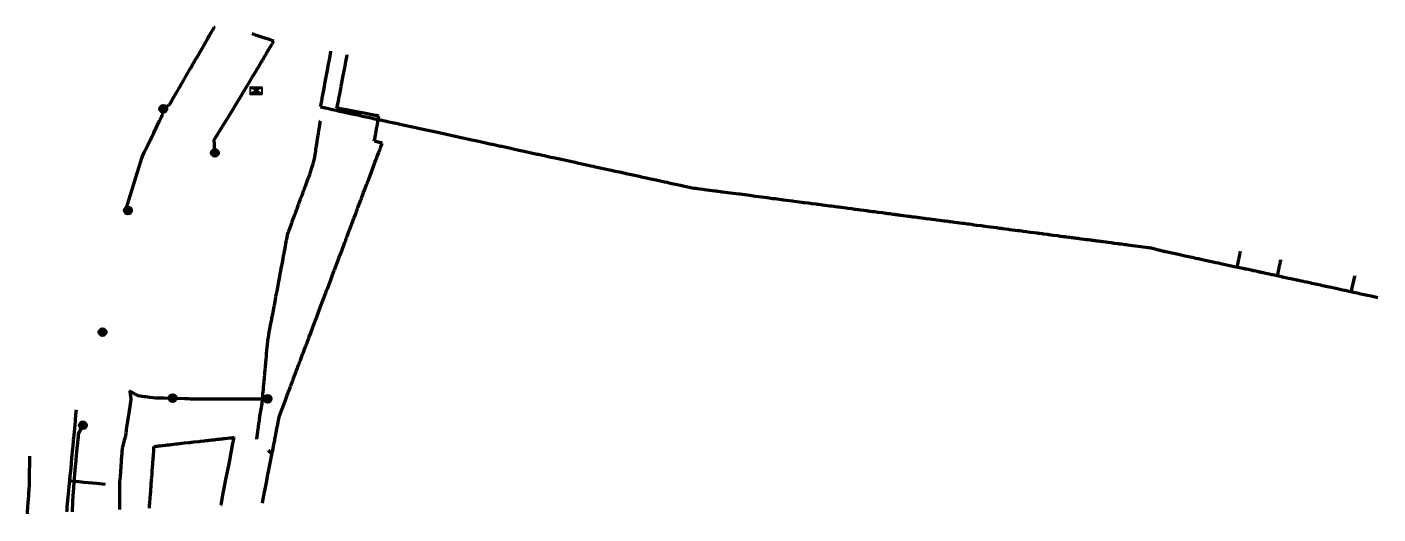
# Model space of a CAD drawing. Header units: metres. Extents: x 602525 to 604860, y 1147567 to 1148012.
# Drawn here: x 602525.4 to 602948.7, y 1147746.6 to 1147898.9 of the extents above; entities that cross this region are included whole.
import ezdxf

# ---------------------------------------------------------------- set-up
doc = ezdxf.new("R2010")
doc.units = ezdxf.units.M
doc.header["$MEASUREMENT"] = 0
doc.linetypes.add('DGN Style 5', pattern=[91.104827, 39.044926, -52.059901])
doc.linetypes.add('DGN Style 7', pattern=[260.299505, 117.134777, -52.059901, 39.044926, -52.059901])
for name, color, linetype, lineweight in [('TF_E_---_Mast-_2', 1, 'Continuous', 40), ('TF_E_---_Skab-_2', 1, 'Continuous', 40), ('TF_E_LS-_Kabl-_2', 1, 'DGN Style 7', 70), ('TF_K_RGN_Ledn-_2', 3, 'DGN Style 5', 70), ('TF_K_RGN_Ledn-_300_2', 3, 'Continuous', 70), ('TF_T_---_Kabl-_2', 5, 'DGN Style 5', 70)]:
    doc.layers.add(name, color=color, linetype=linetype, lineweight=lineweight)

# ---------------------------------------------------------------- blocks, each defined once
blk = doc.blocks.new('ELMAST')
at = {"layer": 'TF_E_---_Mast-_2', "flags": 128}
for points in [[(-1.2, 0.295071), (-1.2, 0), (-1.2, -0.295071)], [(-1.05, 0.651588), (-1.05, 0), (-1.05, -0.651588)], [(-0.9, 0.846798), (-0.9, 0), (-0.9, -0.846798)], [(-0.75, 0.982124), (-0.75, 0), (-0.75, -0.982124)], [(-0.6, 1.080309), (-0.6, 0), (-0.6, -1.080309)], [(-0.45, 1.150898), (-0.45, 0), (-0.45, -1.150898)], [(-0.3, 1.198777), (-0.3, 0), (-0.3, -1.198777)], [(-0.15, 1.226608), (-0.15, 0), (-0.15, -1.226608)], [(0, 1.235745), (0, 0), (0, -1.235745)], [(0.15, 1.226608), (0.15, 0), (0.15, -1.226608)], [(0.3, 1.198777), (0.3, 0), (0.3, -1.198777)], [(0.45, 1.150898), (0.45, 0), (0.45, -1.150898)], [(0.6, 1.080309), (0.6, 0), (0.6, -1.080309)], [(0.75, 0.982124), (0.75, 0), (0.75, -0.982124)], [(0.9, 0.846798), (0.9, 0), (0.9, -0.846798)], [(1.05, 0.651588), (1.05, 0), (1.05, -0.651588)], [(1.2, 0.295071), (1.2, 0), (1.2, -0.295071)]]:
    blk.add_lwpolyline(points, dxfattribs=at)
at = {"layer": 'TF_E_---_Mast-_2'}
blk.add_circle((0, 0), 1.235745, dxfattribs=at)
blk = doc.blocks.new('ESKAB')
at = {"layer": 'TF_E_---_Skab-_2'}
for p, q in [((-1.89878, 1.117269), (-1.89878, -1.090731)), ((1.87722, -1.090731), (1.87722, 1.117269))]:
    blk.add_line(p, q, dxfattribs=at)
at = {"layer": 'TF_E_---_Skab-_2', "flags": 128}
for points in [[(-1.81078, 1.117269), (-1.81078, 1.065811)], [(-1.66078, 1.117269), (-1.66078, 0.978099)], [(-1.51078, 1.117269), (-1.51078, 0.890388)], [(-1.36078, 1.117269), (-1.36078, 0.802676)], [(-1.21078, 1.117269), (-1.21078, 0.714964)], [(-1.06078, 1.117269), (-1.06078, 0.627252)], [(-0.91078, 1.117269), (-0.91078, 0.53954)], [(-0.76078, 1.117269), (-0.76078, 0.451828)], [(-0.61078, 1.117269), (-0.61078, 0.364116)], [(-0.46078, 1.117269), (-0.46078, 0.276404)], [(-0.31078, 1.117269), (-0.31078, 0.188693)], [(-0.16078, 1.117269), (-0.16078, 0.100981)], [(-0.01078, 1.117269), (-0.01078, 0.013269)], [(-0.01078, -1.090731), (-0.01078, 0.013269)], [(0.13922, 1.117269), (0.13922, 0.100981)], [(0.28922, 1.117269), (0.28922, 0.188693)], [(0.43922, 1.117269), (0.43922, 0.276404)], [(0.58922, 1.117269), (0.58922, 0.364116)], [(0.73922, 1.117269), (0.73922, 0.451828)], [(0.88922, 1.117269), (0.88922, 0.53954)], [(1.03922, 1.117269), (1.03922, 0.627252)], [(1.18922, 1.117269), (1.18922, 0.714964)], [(1.33922, 1.117269), (1.33922, 0.802676)], [(1.48922, 1.117269), (1.48922, 0.890388)], [(1.63922, 1.117269), (1.63922, 0.978099)], [(1.78922, 1.117269), (1.78922, 1.065811)], [(-1.81078, -1.090731), (-1.81078, -1.039273)], [(-1.66078, -1.090731), (-1.66078, -0.951562)], [(-1.51078, -1.090731), (-1.51078, -0.86385)], [(-1.36078, -1.090731), (-1.36078, -0.776138)], [(-1.21078, -1.090731), (-1.21078, -0.688426)], [(-1.06078, -1.090731), (-1.06078, -0.600714)], [(-0.91078, -1.090731), (-0.91078, -0.513002)], [(-0.76078, -1.090731), (-0.76078, -0.42529)], [(-0.61078, -1.090731), (-0.61078, -0.337579)], [(-0.46078, -1.090731), (-0.46078, -0.249867)], [(-0.31078, -1.090731), (-0.31078, -0.162155)], [(-0.16078, -1.090731), (-0.16078, -0.074443)], [(0.13922, -1.090731), (0.13922, -0.074443)], [(0.28922, -1.090731), (0.28922, -0.162155)], [(0.43922, -1.090731), (0.43922, -0.249867)], [(0.58922, -1.090731), (0.58922, -0.337579)], [(0.73922, -1.090731), (0.73922, -0.42529)], [(0.88922, -1.090731), (0.88922, -0.513002)], [(1.03922, -1.090731), (1.03922, -0.600714)], [(1.18922, -1.090731), (1.18922, -0.688426)], [(1.33922, -1.090731), (1.33922, -0.776138)], [(1.48922, -1.090731), (1.48922, -0.86385)], [(1.63922, -1.090731), (1.63922, -0.951562)], [(1.78922, -1.090731), (1.78922, -1.039273)]]:
    blk.add_lwpolyline(points, dxfattribs=at)
at = {"layer": 'TF_E_---_Skab-_2'}
for points in [[(1.87722, 1.117269), (-0.01078, 0.013269), (-1.89878, 1.117269)], [(1.87722, -1.090731), (-0.01078, 0.013269), (-1.89878, -1.090731)]]:
    blk.add_3dface(points, dxfattribs=at)

msp = doc.modelspace()

# ---------------------------------------------------------------- linework, layer by layer
at = {"layer": 'TF_E_LS-_Kabl-_2'}
for points in [[(602568.06, 1147873.34, 45.142989), (602568.43, 1147873.6, 45.12), (602568.45, 1147873.61, 45.12), (602568.47, 1147873.63, 45.12), (602569.73, 1147874.5, 45.29), (602570.09, 1147874.74, 45.28), (602570.10774, 1147874.758111, 45.283589), (602570.62, 1147875.64, 45.24), (602570.8, 1147875.95, 45.22), (602571.95, 1147877.95, 45.08), (602572.14, 1147878.27, 45.07), (602572.18, 1147878.33, 45.07), (602573.14, 1147880, 45.09), (602573.49, 1147880.6, 45.05), (602574.28, 1147881.97, 44.97), (602575.27, 1147883.68, 44.92), (602576.09, 1147885.1, 44.87), (602576.51, 1147885.81, 44.87), (602576.58, 1147885.93, 44.86), (602577.36, 1147887.28, 44.81), (602577.75, 1147887.95, 44.75), (602577.91, 1147888.23, 44.73), (602578.01, 1147888.41, 44.73), (602578.21, 1147888.76, 44.71), (602578.98, 1147890.07, 44.68), (602579.44, 1147890.87, 44.66), (602579.61, 1147891.16, 44.64), (602580.53, 1147892.77, 44.57), (602581.14, 1147893.82, 44.54), (602581.5, 1147894.43, 44.51), (602581.98, 1147895.26, 44.49), (602582.1, 1147895.47, 44.47), (602582.49, 1147896.14, 44.43), (602583.13, 1147897.25, 44.34), (602583.59, 1147898.04, 44.33), (602583.95, 1147898.66, 44.32), (602584.051114, 1147898.843452, 44.278966), (602584.38, 1147898.92, 44.25)], [(602598.61, 1147895.83, 37.843725), (602598.29, 1147895.95, 43.95), (602598.07, 1147896.02, 43.97), (602597.74, 1147896.14, 43.95), (602597.53, 1147896.22, 43.9), (602596.64, 1147896.54, 43.87), (602596.5, 1147896.6, 43.87), (602595.96, 1147896.79, 43.88)], [(602584.17, 1147859.62, 44.872149), (602584.16, 1147859.83, 44.83), (602584.15, 1147860.22, 44.82), (602584.12, 1147861.38, 44.81), (602584.1, 1147862.26, 44.81), (602584.055728, 1147863.681948, 44.79257), (602584.57, 1147864.51, 44.77), (602586.74, 1147868.05, 44.7), (602586.87, 1147868.27, 44.69), (602587.05, 1147868.56, 44.68), (602588.59, 1147871.07, 44.61), (602589.93, 1147873.26, 44.57), (602590.7, 1147874.51, 44.53), (602592.77, 1147877.89, 44.45), (602593.01, 1147878.28, 44.45), (602593.05, 1147878.35, 44.45), (602593.26, 1147878.7, 44.45), (602594.41, 1147880.58, 44.43), (602594.519148, 1147880.747092, 44.435437), (602594.76, 1147881.15, 44.44), (602595.2, 1147881.89, 44.41), (602596.16, 1147883.51, 44.33), (602597.04, 1147884.98, 44.27), (602597.36, 1147885.52, 44.14), (602597.43, 1147885.64, 44.15), (602597.87, 1147886.38, 44.22), (602598.59, 1147887.58, 44.09), (602598.66, 1147887.71, 44.07), (602598.95, 1147888.19, 44.05), (602599.1, 1147888.45, 44.04), (602599.23, 1147888.67, 44.06), (602599.48, 1147889.09, 44.04), (602599.74, 1147889.52, 43.99), (602600.08, 1147890.1, 44), (602600.45, 1147890.72, 43.94), (602600.54, 1147890.87, 43.94), (602600.76, 1147891.24, 44.05), (602602.09, 1147893.47, 43.91), (602602.1, 1147893.49, 43.91), (602602.11, 1147893.51, 43.91), (602602.12, 1147893.52, 43.91), (602602.158706, 1147893.58908, 43.903245), (602602.755936, 1147894.544314, 43.837716), (602602.04, 1147894.76, 43.82), (602601.66, 1147894.88, 43.77), (602601.02, 1147895.08, 43.72), (602599.94, 1147895.42, 11.26), (602598.611613, 1147895.826958, 37.854266)], [(602556.81, 1147840.85, 39.550443), (602556.694624, 1147842.688377, 39.67382), (602557, 1147843.7, 39.75), (602561.35, 1147857.92, 44.97), (602561.553676, 1147858.572367, 45.120129), (602562.06, 1147859.62, 45.36), (602562.08, 1147859.65, 45.37), (602562.11, 1147859.73, 45.36), (602562.39, 1147860.29, 45.52), (602563.1, 1147861.75, 45.41), (602563.11, 1147861.76, 45.41), (602563.12, 1147861.78, 45.41), (602563.21, 1147861.97, 45.41), (602565.11, 1147865.87, 45.35), (602566.04, 1147867.76, 45.31), (602566.92, 1147869.56, 45.21), (602567.31, 1147870.37, 45.18), (602567.48, 1147870.71, 45.18), (602567.78, 1147871.32, 45.17), (602567.944504, 1147871.658316, 45.251036), (602567.95, 1147871.86, 45.27), (602567.96, 1147872, 45.25), (602567.98, 1147872.22, 45.24), (602568.02, 1147872.81, 45.13), (602568.03, 1147872.88, 45.13), (602568.05, 1147873.23, 45.14), (602568.063708, 1147873.335611, 45.14274)], [(602554.42, 1147747.98, 46.51), (602554.42, 1147748.04, 46.5), (602554.43, 1147748.51, 46.52), (602554.44, 1147749.61, 46.52), (602554.44, 1147750.31, 46.51), (602554.45, 1147750.55, 46.5), (602554.46, 1147752.1, 46.46), (602554.46, 1147752.32, 46.46), (602554.48, 1147753.61, 46.46), (602554.48, 1147754.15, 46.44), (602554.48, 1147754.63, 46.47), (602554.50174, 1147756.196512, 46.379149), (602554.52, 1147756.5, 46.36), (602554.59, 1147757.52, 46.34), (602554.62, 1147757.92, 46.34), (602554.64, 1147758.1, 46.34), (602554.78, 1147760.12, 46.31), (602554.86, 1147761.23, 46.3), (602554.92, 1147762, 46.29), (602554.95, 1147762.42, 46.28), (602555.02, 1147763.42, 46.26), (602555.03, 1147763.57, 46.25), (602555.17, 1147765.61, 46.31), (602555.2, 1147765.91, 46.31), (602555.2, 1147765.95, 46.3), (602555.21, 1147766.15, 46.31), (602555.281566, 1147767.071164, 46.286822), (602555.35, 1147767.34, 46.28), (602555.4, 1147767.53, 46.28), (602555.92, 1147769.52, 46.24), (602555.98, 1147769.78, 46.24), (602556.05, 1147770.03, 46.23), (602556.21, 1147770.65, 46.2), (602556.298437, 1147770.993823, 46.179071), (602556.45, 1147771.98, 46.14), (602556.55, 1147772.66, 46.07), (602556.61, 1147773.07, 46.08), (602556.89, 1147774.94, 46.05), (602557.36, 1147778.13, 46), (602557.89, 1147781.64, 46.02), (602558.01, 1147782.49, 46.04), (602558.031649, 1147782.600554, 46.046726), (602557.73, 1147784.89, 46.16), (602557.71, 1147785.05, 46.17), (602557.708234, 1147785.060159, 46.170918)], [(602557.36, 1147785.13, 46.174662), (602557.38, 1147785.12, 46.18), (602557.59, 1147785, 46.17), (602557.74, 1147784.92, 46.16), (602560.086462, 1147783.64043, 46.043241), (602562.23, 1147783.36, 45.98), (602562.71, 1147783.3, 45.95), (602562.72, 1147783.3, 45.95), (602562.86, 1147783.28, 45.95), (602563, 1147783.26, 45.95), (602565.666326, 1147782.912268, 45.826423), (602566.09, 1147782.9, 45.81), (602566.31, 1147782.9, 45.81), (602566.41, 1147782.9, 45.83), (602566.61, 1147782.89, 45.82), (602567.32, 1147782.88, 45.82), (602567.56, 1147782.87, 45.79), (602568, 1147782.87, 45.79), (602568.05, 1147782.86, 45.79), (602568.36, 1147782.86, 45.78), (602569.901597, 1147782.827965, 45.730609), (602570.96, 1147783.22, 45.76), (602571.124538, 1147783.275367, 45.758273)], [(602601.02, 1147783.07, 44.723279), (602599.84, 1147782.67, 44.74), (602599.189511, 1147782.445399, 44.701411), (602598.37, 1147782.45, 44.71), (602598.19, 1147782.45, 44.72), (602597.8, 1147782.45, 44.72), (602594.91, 1147782.46, 44.92), (602593.6, 1147782.47, 44.89), (602593.2, 1147782.47, 44.92), (602592.22, 1147782.47, 44.96), (602591.18, 1147782.47, 44.99), (602590.88, 1147782.47, 44.98), (602590.14, 1147782.48, 45.01), (602588.08, 1147782.48, 45.1), (602587.68, 1147782.48, 45.07), (602587.21, 1147782.48, 45.1), (602586.9, 1147782.48, 45.13), (602584.16, 1147782.49, 45.21), (602583.46, 1147782.49, 45.25), (602583.23, 1147782.49, 45.24), (602582.26, 1147782.5, 45.28), (602581.42, 1147782.5, 45.28), (602580.68, 1147782.5, 45.28), (602578.09, 1147782.51, 45.42), (602578.07, 1147782.51, 45.42), (602577.638453, 1147782.512351, 45.440883), (602576.64, 1147782.54, 45.49), (602575.89, 1147782.56, 45.54), (602575.6, 1147782.57, 45.53), (602575.55, 1147782.57, 45.53), (602574.76, 1147782.59, 45.52), (602572.479679, 1147782.660313, 45.625811), (602572.22, 1147782.78, 45.65), (602571.088258, 1147783.276602, 45.759961)], [(602539.6, 1147747.23, 46.73), (602539.61, 1147747.31, 46.75), (602539.61, 1147747.41, 46.75), (602539.62, 1147747.64, 46.73), (602539.9, 1147752.63, 46.75), (602539.92, 1147753.05, 46.75), (602540.033896, 1147754.953012, 46.749454), (602540.16, 1147756.39, 46.75), (602540.19, 1147756.71, 46.75), (602540.26, 1147757.44, 46.75), (602540.3, 1147757.91, 46.76), (602540.39, 1147758.9, 46.71), (602540.51, 1147760.26, 46.71), (602540.72, 1147762.49, 46.74), (602540.77, 1147763.07, 46.77), (602540.82, 1147763.61, 46.76), (602541.14, 1147767.15, 46.67), (602541.29, 1147768.83, 46.68), (602541.32, 1147769.1, 46.69), (602541.47, 1147770.72, 46.68), (602541.53532, 1147771.517375, 46.676467), (602542.6, 1147773.72, 46.6), (602542.71, 1147773.95, 46.61), (602542.887887, 1147774.317787, 46.571785)]]:
    msp.add_polyline3d(points, dxfattribs=at)
at = {"layer": 'TF_K_RGN_Ledn-_2'}
for points in [[(602905.52, 1147828.75, 39.828821), (602905.41, 1147828.21, 39.72), (602905.38, 1147828.1, 39.68), (602905.32, 1147827.83, 39.58), (602905.3, 1147827.7, 39.53), (602905.27, 1147827.6, 39.48), (602905.2, 1147827.24, 39.22), (602905.11, 1147826.82, 39.13), (602905.02, 1147826.38, 39.08), (602904.98, 1147826.23, 38.99), (602904.89, 1147825.79, 38.97), (602904.65, 1147824.64, 39.03), (602904.480436, 1147823.864559, 39.059043)], [(602918.14, 1147826.04, 39.584704), (602918.1, 1147825.84, 39.53), (602917.96, 1147825.21, 39.19), (602917.92, 1147825, 39.01), (602917.79, 1147824.44, 39.09), (602917.75, 1147824.25, 39.07), (602917.6, 1147823.55, 38.95), (602917.58, 1147823.45, 38.95), (602917.4, 1147822.64, 38.88), (602917.38, 1147822.53, 38.88), (602917.37, 1147822.49, 38.89), (602917.16, 1147821.51, 39.04), (602917.082699, 1147821.14422, 39.017839)], [(602941.31, 1147821.05, 38.822754), (602941.3, 1147821.02, 38.82), (602941.28, 1147820.91, 38.82), (602941.27, 1147820.85, 38.82), (602940.5, 1147817.32, 38.82), (602940.41, 1147816.87, 38.85), (602940.253462, 1147816.154298, 38.930712)], [(602540.78, 1147779.17, 45.792653), (602540.63, 1147777.54, 45.82), (602540.5, 1147776.17, 45.91), (602540.43, 1147775.5, 45.93), (602540.34, 1147774.46, 45.94), (602539.93, 1147770.18, 45.96), (602539.9, 1147769.86, 45.96), (602539.85, 1147769.32, 45.97), (602539.7, 1147767.74, 46.01), (602539.55, 1147766.14, 45.99), (602539.43, 1147764.82, 46.03), (602539.36, 1147764.15, 46.04), (602539.21, 1147762.51, 46.02), (602539.19, 1147762.31, 46.02), (602538.98, 1147760.01, 46.01), (602538.9, 1147759.21, 46), (602538.71, 1147757.25, 45.98), (602538.51, 1147755.08, 46), (602538.31, 1147752.97, 46), (602537.91, 1147748.7, 45.97), (602537.86, 1147748.14, 45.97), (602537.83, 1147747.88, 45.95), (602537.77, 1147747.27, 45.94), (602537.77, 1147747.25, 45.94), (602537.77, 1147747.23, 45.93)], [(602565.2, 1147767.7, 43.566072), (602565.43, 1147767.73, 43.56), (602565.56, 1147767.74, 43.58), (602566.15, 1147767.81, 43.46), (602566.56, 1147767.85, 43.38), (602566.87, 1147767.89, 43.3), (602566.98, 1147767.9, 43.25), (602567.13, 1147767.92, 43.23), (602568.77, 1147768.1, 43.05), (602569.31, 1147768.16, 43.09), (602570.02, 1147768.24, 43.2), (602570.4, 1147768.29, 43.15), (602570.53, 1147768.3, 43.06), (602572.08, 1147768.48, 42.7), (602572.31, 1147768.5, 42.63), (602572.4, 1147768.51, 42.63), (602572.41, 1147768.51, 42.64), (602573.09, 1147768.59, 42.76), (602573.19, 1147768.6, 42.8), (602573.93, 1147768.68, 42.71), (602574.78, 1147768.78, 42.72), (602575.86, 1147768.9, 42.78), (602576.48, 1147768.97, 42.7), (602576.86, 1147769.02, 42.71), (602577.05, 1147769.04, 42.64), (602577.57, 1147769.1, 42.67), (602577.63, 1147769.1, 42.69), (602577.68, 1147769.11, 42.7), (602579.16, 1147769.28, 42.86), (602579.28, 1147769.29, 42.86), (602579.65, 1147769.33, 42.87), (602579.77, 1147769.34, 42.83), (602579.99, 1147769.37, 42.66), (602580.84, 1147769.46, 42.62), (602581.12, 1147769.5, 42.63), (602581.27, 1147769.51, 42.65), (602581.33, 1147769.52, 42.64), (602581.57, 1147769.55, 42.64), (602582.1, 1147769.61, 42.54), (602582.2, 1147769.62, 42.49), (602582.5, 1147769.65, 42.54), (602582.64, 1147769.67, 42.54), (602583.25, 1147769.74, 42.38), (602583.91, 1147769.81, 42.52), (602583.97, 1147769.82, 42.52), (602583.99, 1147769.82, 42.51), (602584.49, 1147769.88, 42.56), (602584.98, 1147769.93, 42.48), (602585.04, 1147769.94, 42.47), (602585.32, 1147769.97, 42.47), (602585.73, 1147770.02, 42.41), (602586.07, 1147770.05, 42.4), (602586.75, 1147770.13, 42.32), (602586.82, 1147770.14, 42.29), (602586.88, 1147770.15, 42.3), (602587.08, 1147770.17, 42.21), (602587.33, 1147770.2, 42.26), (602588.94, 1147770.38, 42.29), (602589.39, 1147770.43, 42.22), (602589.99, 1147770.5, 42.31), (602590.08, 1147770.51, 42.33), (602590.277287, 1147770.534747, 42.30847)], [(602586.16, 1147749.36, 41.97), (602586.17, 1147749.39, 41.96), (602586.28, 1147749.96, 41.95), (602586.89, 1147753.07, 41.91), (602587.19, 1147754.65, 41.88), (602587.83, 1147757.91, 41.83), (602588.57, 1147761.71, 41.79), (602588.89, 1147763.38, 41.76), (602589.81, 1147768.1, 41.72), (602589.91, 1147768.65, 41.7), (602590, 1147769.1, 41.69), (602590.05, 1147769.33, 41.72), (602590.09, 1147769.56, 41.81), (602590.09, 1147769.57, 41.81), (602590.1, 1147769.6, 41.83), (602590.22, 1147770.21, 42.25), (602590.23, 1147770.28, 42.28), (602590.26, 1147770.42, 42.29), (602590.277287, 1147770.534747, 42.30847)], [(602563.74, 1147748.35, 42.91), (602563.75, 1147748.47, 42.87), (602563.77, 1147748.76, 42.81), (602563.81, 1147749.19, 42.74), (602563.87, 1147749.99, 42.71), (602563.87, 1147750.03, 42.71), (602563.88, 1147750.2, 42.71), (602563.92, 1147750.75, 42.73), (602563.94, 1147751.02, 42.83), (602563.95, 1147751.07, 42.85), (602563.95, 1147751.14, 42.85), (602563.99, 1147751.65, 42.79), (602564.06, 1147752.62, 42.94), (602564.08, 1147752.76, 42.95), (602564.09, 1147752.9, 42.94), (602564.13, 1147753.46, 42.9), (602564.15, 1147753.76, 43), (602564.17, 1147754.02, 43.02), (602564.18, 1147754.22, 43), (602564.21, 1147754.5, 43.03), (602564.24, 1147754.94, 42.97), (602564.28, 1147755.47, 43), (602564.31, 1147755.88, 43.06), (602564.32, 1147755.99, 43.07), (602564.33, 1147756.16, 43.03), (602564.37, 1147756.72, 42.91), (602564.44, 1147757.66, 42.89), (602564.46, 1147757.86, 42.91), (602564.55, 1147759.09, 42.96), (602564.58, 1147759.49, 42.98), (602564.59, 1147759.54, 42.99), (602564.59, 1147759.65, 43.02), (602564.64, 1147760.27, 43.15), (602564.7, 1147761.09, 43.17), (602564.79, 1147762.22, 43.11), (602564.83, 1147762.83, 43.1), (602564.9, 1147763.75, 43.25), (602564.91, 1147763.91, 43.26), (602564.92, 1147763.98, 43.27), (602564.97, 1147764.59, 43.3), (602565.13, 1147766.83, 43.34), (602565.14, 1147766.92, 43.34), (602565.14, 1147766.97, 43.35), (602565.17, 1147767.24, 43.34), (602565.195821, 1147767.704109, 43.568436)], [(602600.95, 1147766.49, 41.507536), (602601.78, 1147765.68, 41.47), (602601.87, 1147765.59, 41.47), (602602.02, 1147765.45, 41.48), (602602.102452, 1147765.373227, 41.481258)], [(602526.13, 1147764.69, 46.095811), (602526.13, 1147763.95, 46.1), (602526.12, 1147763.12, 46.1), (602526.1, 1147758.95, 46.23), (602526.1, 1147758.73, 46.24), (602526.1, 1147758.69, 46.23), (602526.1, 1147758.61, 46.23), (602526.1, 1147757.83, 46.23), (602526.090453, 1147756.451319, 46.248361)], [(602549.96, 1147755.84, 45.622499), (602547.28, 1147756.09, 45.64), (602543.22, 1147756.47, 45.8), (602541.64, 1147756.62, 45.85), (602540.55, 1147756.72, 45.99), (602540.5, 1147756.73, 46), (602540.42, 1147756.74, 46), (602540.03, 1147756.77, 45.99), (602538.682725, 1147756.899542, 45.98159)], [(602526.09, 1147756.45, 46.248344), (602526.02, 1147755.48, 46.26), (602525.94, 1147754.4, 46.27), (602525.91, 1147753.93, 46.23), (602525.88, 1147753.44, 46.3), (602525.87, 1147753.38, 46.3), (602525.82, 1147752.65, 46.31), (602525.7, 1147750.94, 46.33), (602525.68, 1147750.59, 46.33), (602525.64, 1147750.03, 46.34), (602525.57, 1147749.05, 46.33), (602525.53, 1147748.53, 46.32), (602525.44, 1147747.32, 46.34), (602525.44, 1147747.21, 46.34), (602525.39, 1147746.58, 46.27)]]:
    msp.add_polyline3d(points, dxfattribs=at)
at = {"layer": 'TF_K_RGN_Ledn-_300_2'}
for points in [[(602620.5, 1147891.36, 40.7), (602620.48, 1147891.23, 40.69), (602620.36, 1147890.59, 40.67), (602620.01, 1147888.69, 40.65), (602619.78, 1147887.44, 40.64), (602619.41, 1147885.42, 40.65), (602619.22, 1147884.39, 40.64), (602619.12, 1147883.85, 40.7), (602618.93, 1147882.83, 40.67), (602618.62, 1147881.15, 40.66), (602618.36, 1147879.74, 40.67), (602617.98, 1147877.67, 40.83), (602617.95, 1147877.53, 40.84), (602617.94, 1147877.5, 40.85), (602617.91, 1147877.29, 40.89), (602617.8, 1147876.72, 41.01), (602617.75, 1147876.47, 41.02), (602617.63, 1147875.82, 41.02), (602617.58, 1147875.51, 41.03), (602617.51, 1147875.14, 41.04), (602617.47, 1147874.93, 41.05), (602617.35, 1147874.3, 41.13), (602617.287082, 1147873.957581, 41.170191)], [(602617.29, 1147873.96, 41.169146), (602618.39, 1147873.72, 40.84), (602618.63, 1147873.67, 40.8), (602618.73, 1147873.65, 40.8), (602618.91, 1147873.61, 40.82), (602619.87, 1147873.4, 40.9), (602620.28, 1147873.31, 40.85), (602620.99, 1147873.16, 40.78), (602621.18, 1147873.12, 40.77), (602622.24, 1147872.88, 40.77), (602622.84, 1147872.75, 40.82), (602623.32, 1147872.65, 40.83), (602623.96, 1147872.51, 40.82), (602624.87, 1147872.31, 40.83), (602625.31, 1147872.22, 40.77), (602626.36, 1147871.99, 40.72), (602627.12, 1147871.82, 40.67), (602627.38, 1147871.77, 40.68), (602627.8, 1147871.68, 40.64), (602629.52, 1147871.3, 40.59), (602629.81, 1147871.24, 40.57), (602630.48, 1147871.09, 40.6), (602633.24, 1147870.49, 40.51), (602634.34, 1147870.25, 40.48), (602634.82, 1147870.15, 40.49), (602635.14, 1147870.08, 40.47), (602635.38, 1147870.03, 40.48), (602635.88, 1147869.92, 40.45), (602636.58, 1147869.77, 40.43), (602637.87, 1147869.49, 40.43), (602638.25, 1147869.4, 40.47), (602641.43, 1147868.71, 40.39), (602641.66, 1147868.66, 40.37), (602641.84, 1147868.62, 40.37), (602641.88, 1147868.61, 40.36), (602643.16, 1147868.34, 40.31), (602646.15, 1147867.69, 40.16), (602647.07, 1147867.49, 40.16), (602647.35, 1147867.43, 40.16), (602647.55, 1147867.38, 40.15), (602648.45, 1147867.19, 40.09), (602651.51, 1147866.52, 39.96), (602653.02, 1147866.19, 39.9), (602656.37, 1147865.46, 39.81), (602659.02, 1147864.89, 39.85), (602659.16, 1147864.86, 39.85), (602659.24, 1147864.84, 39.84), (602660.48, 1147864.57, 39.78), (602660.9, 1147864.48, 39.81), (602662.45, 1147864.14, 39.76), (602664.26, 1147863.75, 39.79), (602666.39, 1147863.29, 39.74), (602666.85, 1147863.19, 39.78), (602667.79, 1147862.98, 39.76), (602669.11, 1147862.7, 39.76), (602669.29, 1147862.66, 39.77), (602669.34, 1147862.64, 39.77), (602669.44, 1147862.62, 39.78), (602670.88, 1147862.31, 39.9), (602671.26, 1147862.23, 39.83), (602672.51, 1147861.96, 39.89), (602673.27, 1147861.79, 39.91), (602673.77, 1147861.68, 39.89), (602674.16, 1147861.6, 39.92), (602676.97, 1147860.99, 39.84), (602677.7, 1147860.83, 39.83), (602679.51, 1147860.43, 39.81), (602681.16, 1147860.08, 39.79), (602684.32, 1147859.39, 39.88), (602684.83, 1147859.28, 39.9), (602685.21, 1147859.2, 39.89), (602685.66, 1147859.1, 39.89), (602688.63, 1147858.45, 39.88), (602689.11, 1147858.35, 39.86), (602689.5, 1147858.26, 39.85), (602690.2, 1147858.11, 39.84), (602691.82, 1147857.76, 39.76), (602695.1, 1147857.05, 39.77), (602696.6, 1147856.72, 39.75), (602697.13, 1147856.6, 39.76), (602697.37, 1147856.55, 39.78), (602701.17, 1147855.73, 39.8), (602702, 1147855.54, 39.78), (602702.84, 1147855.36, 39.79), (602702.95, 1147855.34, 39.8), (602703.91, 1147855.13, 39.81), (602706.42, 1147854.58, 39.79), (602708.38, 1147854.16, 39.87), (602708.53, 1147854.13, 39.86), (602709.65, 1147853.88, 39.91), (602711.57, 1147853.47, 39.91), (602711.74, 1147853.43, 39.92), (602711.87, 1147853.4, 39.94), (602712.82, 1147853.19, 39.97), (602713.03, 1147853.15, 39.93), (602713.68, 1147853.01, 39.95), (602715.77, 1147852.55, 39.98), (602717.23, 1147852.23, 40), (602717.83, 1147852.1, 40.02), (602719.44, 1147851.75, 39.97), (602721.25, 1147851.36, 40.02), (602721.55, 1147851.29, 40.03), (602721.88, 1147851.22, 40.04), (602722.51, 1147851.09, 40.06), (602725.11, 1147850.52, 40.08), (602725.97, 1147850.34, 40.08), (602726.5, 1147850.22, 40.05), (602727.44, 1147850.02, 40.1), (602729.04, 1147849.67, 40.13), (602729.54, 1147849.56, 40.1), (602730.15, 1147849.43, 40.13), (602731.41, 1147849.15, 40.06), (602732.41, 1147848.93, 40.01), (602733.806646, 1147848.631315, 39.923505)], [(602733.81, 1147848.63, 39.923241), (602734.38, 1147848.56, 39.9), (602734.75, 1147848.51, 39.9), (602735.07, 1147848.47, 39.89), (602735.3, 1147848.43, 39.88), (602737.2, 1147848.19, 39.86), (602737.63, 1147848.13, 39.85), (602740.84, 1147847.71, 39.84), (602741.27, 1147847.65, 39.83), (602741.69, 1147847.6, 39.82), (602741.88, 1147847.57, 39.8), (602742.69, 1147847.47, 39.73), (602743.22, 1147847.4, 39.73), (602747.42, 1147846.85, 39.73), (602748.37, 1147846.73, 39.72), (602748.67, 1147846.69, 39.72), (602751.83, 1147846.27, 39.73), (602752.33, 1147846.21, 39.7), (602753.62, 1147846.04, 39.69), (602757.32, 1147845.56, 39.56), (602759.1, 1147845.32, 39.45), (602759.56, 1147845.26, 39.42), (602759.74, 1147845.24, 39.41), (602762.36, 1147844.9, 39.39), (602765.08, 1147844.54, 39.41), (602765.37, 1147844.5, 39.41), (602765.58, 1147844.48, 39.35), (602766.45, 1147844.36, 39.4), (602767.26, 1147844.26, 39.41), (602768.13, 1147844.14, 39.44), (602768.69, 1147844.07, 39.46), (602768.79, 1147844.06, 39.46), (602769.04, 1147844.03, 39.46), (602770.08, 1147843.89, 39.35), (602770.78, 1147843.8, 39.38), (602771.19, 1147843.74, 39.42), (602771.5, 1147843.7, 39.43), (602772.63, 1147843.56, 39.37), (602773.05, 1147843.5, 39.35), (602773.21, 1147843.48, 39.35), (602773.33, 1147843.46, 39.34), (602774.14, 1147843.36, 39.39), (602774.67, 1147843.29, 39.43), (602775.35, 1147843.2, 39.4), (602776.97, 1147842.99, 39.38), (602777.33, 1147842.94, 39.38), (602779.43, 1147842.67, 39.4), (602779.69, 1147842.63, 39.4), (602779.7, 1147842.63, 39.4), (602779.75, 1147842.63, 39.4), (602781.18, 1147842.44, 39.33), (602782.13, 1147842.31, 39.32), (602782.51, 1147842.26, 39.31), (602783.78, 1147842.1, 39.34), (602784.24, 1147842.04, 39.33), (602784.69, 1147841.98, 39.3), (602784.98, 1147841.94, 39.31), (602785.02, 1147841.94, 39.31), (602786.48, 1147841.75, 39.19), (602787.57, 1147841.6, 39.18), (602788.2, 1147841.52, 39.2), (602788.36, 1147841.5, 39.21), (602788.47, 1147841.49, 39.2), (602788.78, 1147841.44, 39.27), (602789.4, 1147841.36, 39.39), (602789.64, 1147841.33, 39.36), (602790.17, 1147841.26, 39.29), (602790.76, 1147841.19, 39.13), (602790.99, 1147841.16, 39.15), (602791.97, 1147841.03, 39.17), (602792.09, 1147841.01, 39.15), (602792.14, 1147841, 39.15), (602793.37, 1147840.85, 39.23), (602793.91, 1147840.77, 39.19), (602794.32, 1147840.72, 39.14), (602794.51, 1147840.7, 39.12), (602794.7, 1147840.67, 39.17), (602795.08, 1147840.62, 39.26), (602795.49, 1147840.57, 39.17), (602795.67, 1147840.54, 39.26), (602796.69, 1147840.41, 39.24), (602797.13, 1147840.35, 39.24), (602797.51, 1147840.3, 39.37), (602797.87, 1147840.26, 39.32), (602798.2, 1147840.21, 39.35), (602798.66, 1147840.15, 39.31), (602799.04, 1147840.1, 39.3), (602799.21, 1147840.08, 39.31), (602801.58, 1147839.77, 39.35), (602802.03, 1147839.71, 39.39), (602802.2, 1147839.69, 39.33), (602802.54, 1147839.65, 39.31), (602802.94, 1147839.59, 39.41), (602803.2, 1147839.56, 39.42), (602803.45, 1147839.53, 39.38), (602803.69, 1147839.5, 39.38), (602804.27, 1147839.42, 39.32), (602804.75, 1147839.36, 39.32), (602805.16, 1147839.3, 39.34), (602807.15, 1147839.04, 39.39), (602808.27, 1147838.9, 39.35), (602808.93, 1147838.81, 39.34), (602809.96, 1147838.68, 39.34), (602810.34, 1147838.63, 39.37), (602811.29, 1147838.5, 39.38), (602811.42, 1147838.48, 39.35), (602812.75, 1147838.31, 39.39), (602813.05, 1147838.27, 39.4), (602813.8, 1147838.17, 39.52), (602813.83, 1147838.17, 39.53), (602813.97, 1147838.15, 39.54), (602814.25, 1147838.12, 39.54), (602814.71, 1147838.06, 39.52), (602815.33, 1147837.97, 39.54), (602817.65, 1147837.67, 39.39), (602818.47, 1147837.56, 39.43), (602818.76, 1147837.53, 39.49), (602818.92, 1147837.51, 39.46), (602820.08, 1147837.35, 39.49), (602820.23, 1147837.33, 39.49), (602820.43, 1147837.31, 39.5), (602821.27, 1147837.2, 39.41), (602821.71, 1147837.14, 39.35), (602822.19, 1147837.08, 39.36), (602822.91, 1147836.98, 39.44), (602824.48, 1147836.78, 39.34), (602824.61, 1147836.76, 39.35), (602824.85, 1147836.73, 39.41), (602824.98, 1147836.71, 39.45), (602824.99, 1147836.71, 39.45), (602825.01, 1147836.71, 39.45), (602825.6, 1147836.63, 39.43), (602826.32, 1147836.54, 39.41), (602828.07, 1147836.31, 39.36), (602829.16, 1147836.17, 39.38), (602829.52, 1147836.12, 39.38), (602829.62, 1147836.11, 39.36), (602830.15, 1147836.04, 39.49), (602830.68, 1147835.97, 39.49), (602831.05, 1147835.92, 39.53), (602832.83, 1147835.69, 39.42), (602832.85, 1147835.68, 39.42), (602832.88, 1147835.68, 39.42), (602833.25, 1147835.63, 39.42), (602835.71, 1147835.31, 39.45), (602836.37, 1147835.22, 39.47), (602837.05, 1147835.13, 39.46), (602837.26, 1147835.11, 39.48), (602837.4, 1147835.09, 39.49), (602838.41, 1147834.96, 39.66), (602838.68, 1147834.92, 39.66), (602838.86, 1147834.9, 39.65), (602841.73, 1147834.52, 39.54), (602841.93, 1147834.5, 39.55), (602842.12, 1147834.47, 39.55), (602842.71, 1147834.39, 39.63), (602843.49, 1147834.29, 39.64), (602843.7, 1147834.26, 39.56), (602844.12, 1147834.21, 39.56), (602845.15, 1147834.08, 39.61), (602845.38, 1147834.05, 39.64), (602845.5, 1147834.03, 39.63), (602845.73, 1147834, 39.59), (602846.16, 1147833.94, 39.48), (602846.84, 1147833.85, 39.49), (602848.22, 1147833.67, 39.56), (602849.28, 1147833.54, 39.48), (602850.02, 1147833.44, 39.47), (602850.61, 1147833.36, 39.51), (602850.84, 1147833.33, 39.52), (602851.12, 1147833.3, 39.54), (602851.73, 1147833.22, 39.52), (602852.21, 1147833.15, 39.52), (602852.47, 1147833.12, 39.44), (602852.8, 1147833.08, 39.59), (602853.05, 1147833.04, 39.62), (602853.38, 1147833, 39.61), (602853.65, 1147832.96, 39.53), (602854.24, 1147832.89, 39.47), (602854.69, 1147832.83, 39.51), (602855.04, 1147832.78, 39.42), (602855.69, 1147832.7, 39.43), (602856.61, 1147832.58, 39.36), (602857.3, 1147832.49, 39.36), (602857.82, 1147832.42, 39.3), (602858.74, 1147832.3, 39.25), (602858.99, 1147832.27, 39.35), (602859.58, 1147832.19, 39.3), (602859.73, 1147832.17, 39.3), (602860.19, 1147832.11, 39.42), (602860.25, 1147832.1, 39.44), (602860.61, 1147832.06, 39.37), (602861.12, 1147831.99, 39.33), (602861.53, 1147831.93, 39.31), (602861.63, 1147831.92, 39.31), (602861.66, 1147831.92, 39.31), (602861.81, 1147831.9, 39.31), (602864.09, 1147831.6, 39.28), (602864.93, 1147831.49, 39.23), (602865.22, 1147831.45, 39.26), (602865.73, 1147831.39, 39.32), (602865.97, 1147831.35, 39.32), (602866.94, 1147831.23, 39.37), (602867.25, 1147831.19, 39.32), (602867.4, 1147831.17, 39.3), (602867.68, 1147831.13, 39.31), (602868.31, 1147831.05, 39.35), (602869.5, 1147830.89, 39.28), (602869.74, 1147830.86, 39.27), (602870.25, 1147830.8, 39.22), (602871.79, 1147830.59, 39.27), (602872.62, 1147830.48, 39.26), (602874.3, 1147830.27, 39.22), (602875.08, 1147830.16, 39.17), (602875.92, 1147830.05, 39.2), (602876.55, 1147829.97, 39.21), (602876.88, 1147829.93, 39.2), (602877.42, 1147829.86, 39.24), (602877.475917, 1147829.846821, 39.241673)], [(602877.48, 1147829.85, 39.240909), (602877.65, 1147829.81, 39.24), (602877.81, 1147829.77, 39.18), (602878.08, 1147829.7, 39.17), (602879.81, 1147829.26, 39.13), (602880.06, 1147829.2, 39.17), (602880.31, 1147829.14, 39.17), (602881.1, 1147828.93, 39.21), (602881.51, 1147828.83, 39.26), (602881.65, 1147828.8, 39.26), (602881.73, 1147828.78, 39.26), (602881.994384, 1147828.707299, 39.256767)], [(602881.99, 1147828.71, 39.256799), (602882.72, 1147828.55, 39.24), (602886.57, 1147827.72, 39.23), (602886.75, 1147827.69, 39.23), (602886.81, 1147827.67, 39.23), (602886.95, 1147827.64, 39.23), (602887.76, 1147827.47, 39.19), (602889.8, 1147827.03, 39.2), (602889.88, 1147827.01, 39.2), (602889.94, 1147827, 39.2), (602890.4, 1147826.9, 39.2), (602892.02, 1147826.55, 39.23), (602892.33, 1147826.48, 39.29), (602893.56, 1147826.22, 39.17), (602893.95, 1147826.13, 39.22), (602894.55, 1147826, 39.17), (602895.97, 1147825.7, 39.2), (602897.49, 1147825.37, 39.21), (602897.85, 1147825.29, 39.2), (602898.73, 1147825.1, 39.22), (602898.74, 1147825.1, 39.22), (602898.9, 1147825.07, 39.21), (602900.73, 1147824.67, 39.05), (602900.75, 1147824.67, 39.05), (602901.72, 1147824.46, 39.17), (602902.24, 1147824.35, 39.15), (602902.81, 1147824.23, 39.09), (602903.18, 1147824.15, 39.02), (602904.18, 1147823.93, 39.06), (602906.31, 1147823.47, 39.04), (602906.44, 1147823.44, 39.03), (602907, 1147823.32, 39.04), (602907.43, 1147823.23, 39.02), (602908.93, 1147822.91, 39.07), (602909.48, 1147822.79, 39.08), (602909.79, 1147822.72, 39.1), (602909.82, 1147822.72, 39.1), (602910.78, 1147822.51, 39.07), (602911.48, 1147822.36, 38.96), (602911.59, 1147822.33, 38.96), (602911.71, 1147822.31, 38.97), (602912.04, 1147822.24, 39.02), (602912.54, 1147822.13, 39.08), (602912.64, 1147822.11, 39.09), (602913.53, 1147821.92, 39.1), (602914.13, 1147821.79, 39.04), (602914.2, 1147821.77, 39.05), (602915.43, 1147821.51, 39.1), (602915.52, 1147821.49, 39.1), (602915.66, 1147821.46, 39.1), (602916.13, 1147821.36, 39.04), (602916.67, 1147821.24, 39.03), (602918.03, 1147820.95, 39), (602918.46, 1147820.85, 38.99), (602918.69, 1147820.8, 38.98), (602919.11, 1147820.71, 38.98), (602919.26, 1147820.68, 38.97), (602920.63, 1147820.39, 38.89), (602920.65, 1147820.38, 38.89), (602920.66, 1147820.38, 38.89), (602921.37, 1147820.23, 38.99), (602921.64, 1147820.17, 38.92), (602922.26, 1147820.04, 38.83), (602923.13, 1147819.85, 38.92), (602923.41, 1147819.79, 38.94), (602924.18, 1147819.62, 38.87), (602924.73, 1147819.51, 38.81), (602925.26, 1147819.39, 38.92), (602925.42, 1147819.36, 38.89), (602926.32, 1147819.16, 38.83), (602927.68, 1147818.87, 38.88), (602927.87, 1147818.83, 38.84), (602928.47, 1147818.7, 38.87), (602930.71, 1147818.22, 38.81), (602930.74, 1147818.21, 38.81), (602931.18, 1147818.11, 38.78), (602931.28, 1147818.09, 38.78), (602931.92, 1147817.96, 38.79), (602932.24, 1147817.89, 38.78), (602933.36, 1147817.65, 38.88), (602933.59, 1147817.6, 38.8), (602935.41, 1147817.2, 38.84), (602937.5, 1147816.75, 38.86), (602938.16, 1147816.61, 38.85), (602938.37, 1147816.57, 38.91), (602939.67, 1147816.29, 38.93), (602941, 1147816, 38.93), (602942.16, 1147815.75, 38.91), (602942.86, 1147815.6, 38.86), (602943.31, 1147815.5, 38.87), (602943.86, 1147815.38, 38.82), (602944.28, 1147815.29, 38.87), (602945.37, 1147815.06, 38.91), (602945.42, 1147815.05, 38.92), (602946.49, 1147814.82, 38.87), (602948.658696, 1147814.350599, 38.834145)]]:
    msp.add_polyline3d(points, dxfattribs=at)
at = {"layer": 'TF_T_---_Kabl-_2'}
for points in [[(602599.15, 1147750, 42.88), (602599.51, 1147751.82, 42.83), (602599.67, 1147752.63, 42.8), (602599.74, 1147753.02, 42.81), (602600, 1147754.32, 42.76), (602600.51, 1147756.95, 42.72), (602600.78, 1147758.36, 42.7), (602601.07, 1147759.83, 42.66), (602601.59, 1147762.48, 42.66), (602602.11, 1147765.17, 42.54), (602602.17, 1147765.46, 42.53), (602602.19, 1147765.59, 42.52), (602602.23, 1147765.75, 42.52), (602602.27, 1147765.96, 42.52), (602602.72, 1147768.28, 42.59), (602602.99, 1147769.67, 42.63), (602602.99, 1147769.69, 42.63), (602603, 1147769.71, 42.63), (602603.05, 1147769.97, 42.64), (602603.05, 1147770, 42.64), (602603.22, 1147770.87, 42.69), (602603.32, 1147771.38, 42.87), (602603.38, 1147771.65, 42.93), (602603.45, 1147772.02, 43), (602603.55, 1147772.54, 43.12), (602603.59, 1147772.73, 43.14), (602603.71, 1147773.35, 43.76), (602603.85, 1147774.1, 44.16), (602603.95, 1147774.6, 44.21), (602603.96, 1147774.64, 44.23), (602604.07, 1147775.23, 44.38), (602604.11, 1147775.43, 44.42), (602604.28, 1147776.27, 44.64), (602604.31, 1147776.4, 44.63), (602604.32, 1147776.46, 44.64), (602604.45, 1147777.15, 44.61), (602604.473784, 1147777.248615, 44.611428), (602605.31, 1147779.47, 44.68), (602606.33, 1147782.18, 44.68), (602606.58, 1147782.84, 44.79), (602606.68, 1147783.1, 44.84), (602606.92, 1147783.73, 44.74), (602607.21, 1147784.52, 44.59), (602607.23, 1147784.56, 44.59), (602607.52, 1147785.33, 44.45), (602607.72, 1147785.86, 44.21), (602607.94, 1147786.44, 43.92), (602608, 1147786.6, 43.78), (602608.27, 1147787.31, 43.29), (602608.57, 1147788.12, 43.01), (602608.65, 1147788.33, 42.9), (602608.85, 1147788.84, 42.63), (602608.86, 1147788.87, 42.63), (602608.89, 1147788.96, 42.58), (602608.92, 1147789.05, 42.54), (602609.72, 1147791.16, 41.35), (602609.73, 1147791.18, 41.35), (602609.76, 1147791.27, 41.29), (602610.1, 1147792.17, 40.84), (602610.28, 1147792.64, 40.64), (602610.49, 1147793.2, 40.6), (602610.63, 1147793.57, 40.58), (602610.71, 1147793.79, 40.45), (602610.81, 1147794.06, 40.37), (602611.04, 1147794.66, 40.35), (602611.75, 1147796.55, 40.33), (602611.89, 1147796.89, 40.36), (602612.1, 1147797.46, 40.28), (602612.34, 1147798.1, 40.23), (602612.73, 1147799.14, 40.34), (602612.76, 1147799.2, 40.35), (602612.83, 1147799.39, 40.31), (602612.95, 1147799.72, 40.22), (602612.99, 1147799.82, 40.23), (602613.04, 1147799.94, 40.24), (602613.66, 1147801.6, 40.38), (602613.81, 1147802, 40.4), (602614.18, 1147802.97, 40.33), (602615.08, 1147805.36, 40.31), (602616.16, 1147808.21, 40.27), (602617.39, 1147811.47, 40.21), (602618.1, 1147813.34, 40.16), (602619, 1147815.74, 40.05), (602619.27, 1147816.46, 40), (602619.49, 1147817.04, 40.02), (602620.54, 1147819.8, 40.21), (602621.14, 1147821.4, 40.27), (602621.66, 1147822.79, 40.23), (602621.69, 1147822.86, 40.23), (602621.73, 1147822.98, 40.22), (602622.88, 1147826.01, 40.14), (602623.22, 1147826.91, 40.11), (602623.87, 1147828.63, 40.08), (602625.01, 1147831.65, 40.01), (602625.25, 1147832.29, 40.06), (602625.42, 1147832.74, 40.12), (602625.55, 1147833.09, 40.01), (602625.72, 1147833.54, 39.99), (602626.37, 1147835.25, 39.88), (602626.38, 1147835.27, 39.88), (602626.39, 1147835.31, 39.88), (602626.42, 1147835.4, 39.89), (602627.58, 1147838.47, 40.13), (602627.81, 1147839.08, 40.18), (602627.92, 1147839.35, 40.28), (602628.27, 1147840.3, 40.55), (602628.51, 1147840.93, 40.86), (602628.56, 1147841.05, 40.95), (602628.62, 1147841.23, 41), (602628.82, 1147841.76, 41.3), (602628.98, 1147842.16, 41.57), (602629.02, 1147842.28, 41.59), (602629.08, 1147842.44, 41.72), (602629.95, 1147844.75, 42.91), (602630.01, 1147844.91, 42.99), (602630.05, 1147845.01, 43.02), (602630.16, 1147845.29, 43.18), (602630.32, 1147845.71, 43.38), (602630.72, 1147846.79, 43.99), (602630.85, 1147847.12, 44.13), (602631.13, 1147847.85, 44.23), (602631.87, 1147849.84, 44.42), (602632.04, 1147850.29, 44.4), (602632.09, 1147850.42, 44.33), (602632.13, 1147850.52, 44.31), (602632.21, 1147850.74, 44.37), (602632.23, 1147850.78, 44.4), (602632.25, 1147850.83, 44.4), (602633.17, 1147853.27, 44.33), (602634.4, 1147856.53, 44.24), (602634.69, 1147857.29, 44.22), (602634.81, 1147857.62, 44.24), (602634.98, 1147858.06, 44.31), (602635.04, 1147858.23, 44.34), (602635.6, 1147859.71, 43.99), (602635.73, 1147860.05, 43.92), (602635.81, 1147860.26, 43.85), (602635.95, 1147860.63, 43.62), (602636.09, 1147861, 43.4), (602636.17, 1147861.21, 43.32), (602636.26, 1147861.45, 43.26), (602636.67, 1147862.54, 42.95), (602636.704037, 1147862.620981, 42.893062), (602636.56, 1147862.65, 42.92), (602636.34, 1147862.71, 42.92), (602636.21, 1147862.74, 42.89), (602635.8, 1147862.84, 42.81), (602635.46, 1147862.92, 42.79), (602635.03, 1147863.02, 42.54), (602634.82, 1147863.07, 42.58), (602634.27, 1147863.2, 42.53), (602634.20578, 1147863.220215, 42.539858), (602634.34, 1147863.93, 42.25), (602634.55, 1147865.06, 41.7), (602634.61, 1147865.39, 41.52), (602634.64, 1147865.57, 41.37), (602634.78, 1147866.32, 41.53), (602634.91, 1147867.02, 41.66), (602635.03, 1147867.68, 41.55), (602635.08, 1147867.96, 41.52), (602635.53, 1147870.38, 41.53), (602635.56, 1147870.55, 41.53), (602635.646423, 1147871.049364, 41.516144), (602635.63, 1147871.05, 41.52), (602635.25, 1147871.13, 41.56), (602634.75, 1147871.22, 41.56), (602634.48, 1147871.28, 41.55), (602630.98, 1147871.95, 41.65), (602629.77, 1147872.18, 41.61), (602629.25, 1147872.28, 41.65), (602627.49, 1147872.62, 41.7), (602627.14, 1147872.69, 41.69), (602626.83, 1147872.75, 41.7), (602625.61, 1147872.98, 41.77), (602625.33, 1147873.04, 41.81), (602623.59, 1147873.37, 41.78), (602623.5, 1147873.39, 41.78), (602623.3, 1147873.43, 41.78), (602622.506258, 1147873.580826, 41.785084), (602622.67, 1147874.42, 41.74), (602622.94, 1147875.83, 41.61), (602623.04, 1147876.31, 41.57), (602623.11, 1147876.71, 41.58), (602623.35, 1147877.95, 41.48), (602623.67, 1147879.59, 41.45), (602623.83, 1147880.44, 41.45), (602624.04, 1147881.52, 41.47), (602624.48, 1147883.81, 41.46), (602624.93, 1147886.13, 41.48), (602625.29, 1147888.02, 41.47), (602625.7, 1147890.15, 41.45), (602625.71, 1147890.18, 41.45)], [(602597.35, 1147769.93, 42.80479), (602597.35, 1147770.01, 42.85), (602597.35, 1147770.03, 42.85), (602597.58, 1147771.52, 43.09), (602597.62, 1147771.78, 43.17), (602597.68, 1147772.21, 43.33), (602597.73, 1147772.56, 43.53), (602597.777434, 1147772.919973, 43.704062), (602597.95, 1147774.13, 44.28), (602598, 1147774.48, 44.45), (602598.02, 1147774.61, 44.53), (602598.06, 1147774.93, 44.56), (602598.18, 1147775.75, 44.73), (602598.195405, 1147775.895769, 44.787472), (602598.22, 1147776.02, 44.83), (602598.22, 1147776.04, 44.84), (602598.26, 1147776.32, 44.83), (602598.35, 1147776.98, 44.81), (602598.37, 1147777.13, 44.81), (602598.38, 1147777.19, 44.81), (602598.51892, 1147778.254819, 44.847473), (602598.642957, 1147778.860387, 44.868179), (602599.040084, 1147781.056399, 44.9434), (602599.07, 1147781.35, 44.95), (602599.14, 1147782.19, 44.95), (602599.21, 1147782.92, 45.1), (602599.22, 1147783.03, 45.11), (602599.24, 1147783.32, 45.06), (602599.32, 1147784.15, 44.89), (602599.378582, 1147784.805941, 44.807944), (602599.43, 1147785.39, 44.73), (602599.49, 1147785.99, 44.63), (602599.62, 1147787.41, 43.78), (602599.64, 1147787.71, 43.58), (602599.646671, 1147787.787667, 43.541376), (602599.68, 1147788.14, 43.35), (602599.77, 1147789.03, 42.87), (602599.77, 1147789.04, 42.87), (602599.79, 1147789.25, 42.74), (602599.84, 1147789.71, 42.56), (602599.86, 1147789.92, 42.38), (602599.935535, 1147790.788587, 41.957829), (602599.99, 1147791.34, 41.69), (602600.03, 1147791.89, 41.42), (602600.05, 1147792.1, 41.36), (602600.06, 1147792.27, 41.26), (602600.13, 1147793, 41.06), (602600.17, 1147793.5, 40.89), (602600.17, 1147793.55, 40.89), (602600.193236, 1147793.760717, 40.794909), (602600.21, 1147793.96, 40.7), (602600.23, 1147794.15, 40.65), (602600.29, 1147794.81, 40.56), (602600.4, 1147796.06, 40.36), (602600.41, 1147796.09, 40.36), (602600.41, 1147796.1, 40.36), (602600.41, 1147796.16, 40.36), (602600.43, 1147796.38, 40.34), (602600.472107, 1147796.762032, 40.322062), (602600.66, 1147798.81, 40.21), (602600.73, 1147799.6, 40.24), (602600.739801, 1147799.733767, 40.258548), (602600.82, 1147800.56, 40.36), (602600.847194, 1147800.930454, 40.35247), (602600.86, 1147801, 40.35), (602601.01, 1147801.79, 40.28), (602601.188144, 1147802.718369, 40.328142), (602601.2, 1147802.79, 40.33), (602601.72444, 1147805.649452, 40.312335), (602602.07, 1147807.49, 40.3), (602602.14, 1147807.89, 40.29), (602602.281511, 1147808.59973, 40.273246), (602602.58, 1147810.21, 40.24), (602602.838977, 1147811.559999, 40.204571), (602602.84, 1147811.57, 40.2), (602602.88, 1147811.78, 40.2), (602602.9, 1147811.89, 40.2), (602603.23, 1147813.66, 40.15), (602603.375273, 1147814.491082, 40.129695), (602603.5, 1147815.12, 40.12), (602603.58, 1147815.59, 40.07), (602603.59, 1147815.6, 40.07), (602603.72, 1147816.33, 40.12), (602603.932344, 1147817.44136, 40.000416), (602603.94, 1147817.49, 39.99), (602604.05, 1147818.07, 39.95), (602604.29, 1147819.3, 40.02), (602604.499802, 1147820.401234, 40.086211), (602604.74, 1147821.7, 40.17), (602604.91, 1147822.64, 40.24), (602605.036494, 1147823.342309, 40.284551), (602605.05, 1147823.4, 40.29), (602605.29, 1147824.7, 40.24), (602605.59396, 1147826.302578, 40.164182), (602605.67, 1147826.71, 40.15), (602606.130652, 1147829.243654, 40.120049), (602606.22, 1147829.74, 40.12), (602606.63, 1147831.87, 40.07), (602606.687328, 1147832.183939, 40.050895), (602606.87, 1147833.18, 40), (602606.98, 1147833.77, 39.97), (602607.06, 1147834.21, 40.08), (602607.069323, 1147834.250448, 40.08278), (602607.18, 1147834.54, 40.11), (602607.28, 1147834.8, 40.15), (602607.37, 1147835.06, 40.13), (602607.393491, 1147835.108302, 40.122678), (602608.11, 1147837.02, 39.93), (602608.37, 1147837.71, 40.01), (602608.435038, 1147837.909309, 40.027423), (602608.5, 1147838.08, 40.05), (602608.82, 1147838.92, 40.11), (602609.39, 1147840.47, 40.19), (602609.42, 1147840.56, 40.19), (602609.487764, 1147840.739897, 40.213706), (602609.7, 1147841.31, 40.28), (602609.94, 1147841.98, 40.46), (602610.01, 1147842.15, 40.44), (602610.48, 1147843.44, 41.06), (602610.51932, 1147843.5413, 41.098719), (602610.7, 1147844.04, 41.31), (602610.9, 1147844.57, 41.69), (602611.06, 1147845.02, 41.94), (602611.22, 1147845.46, 42.18), (602611.551271, 1147846.352694, 42.625327), (602611.9, 1147847.31, 43.1), (602612.04, 1147847.68, 43.22), (602612.29, 1147848.35, 43.62), (602612.45, 1147848.79, 43.81), (602612.593214, 1147849.163694, 44.03085), (602612.81, 1147849.74, 44.37), (602613.04, 1147850.34, 44.5), (602613.15, 1147850.65, 44.53), (602613.59, 1147851.8, 44.62), (602613.655933, 1147851.993887, 44.630113), (602613.95, 1147852.82, 44.69), (602614.638713, 1147854.827242, 44.641908), (602615.01, 1147856.08, 44.61), (602615.273676, 1147856.963805, 44.590168), (602615.412845, 1147857.698877, 44.573631), (602615.52, 1147858.27, 44.56), (602615.757353, 1147859.576721, 44.555495), (602615.83, 1147860.03, 44.55), (602615.920747, 1147860.671115, 44.556044), (602616.27, 1147862.91, 44.56), (602616.33, 1147863.29, 44.5), (602616.377897, 1147863.625345, 44.372734), (602616.43, 1147863.94, 44.25), (602616.49, 1147864.35, 44.11), (602616.55, 1147864.72, 43.85), (602616.59, 1147864.96, 43.72), (602616.67, 1147865.51, 43.6), (602616.835837, 1147866.59956, 43.133158), (602616.9, 1147866.98, 42.97), (602616.99, 1147867.56, 42.75), (602617.01, 1147867.68, 42.67), (602617.1, 1147868.27, 42.37), (602617.1, 1147868.28, 42.37), (602617.19, 1147868.91, 42.08), (602617.21, 1147869.01, 42.04), (602617.23, 1147869.14, 42.06), (602617.28, 1147869.44, 42.08), (602617.292197, 1147869.533805, 42.080327)]]:
    msp.add_polyline3d(points, dxfattribs=at)

# ---------------------------------------------------------------- block references
at = {"layer": 'TF_E_---_Mast-_2'}
for p in [(602568.063708, 1147873.335611, 45.89274), (602584.244656, 1147859.557304, 45.630998), (602557.004677, 1147841.536144, 40.352088), (602549.043068, 1147803.448049, 40.845096), (602571.04401, 1147782.837392, 46.451056), (602600.749449, 1147782.631822, 45.439836), (602542.887887, 1147774.317787, 47.321785)]:
    msp.add_blockref('ELMAST', p, dxfattribs=at)
at = {"layer": 'TF_E_---_Skab-_2'}
msp.add_blockref('ESKAB', (602597.162914, 1147879.039841, 44.962969), dxfattribs=at)

doc.saveas('drawing.dxf')
